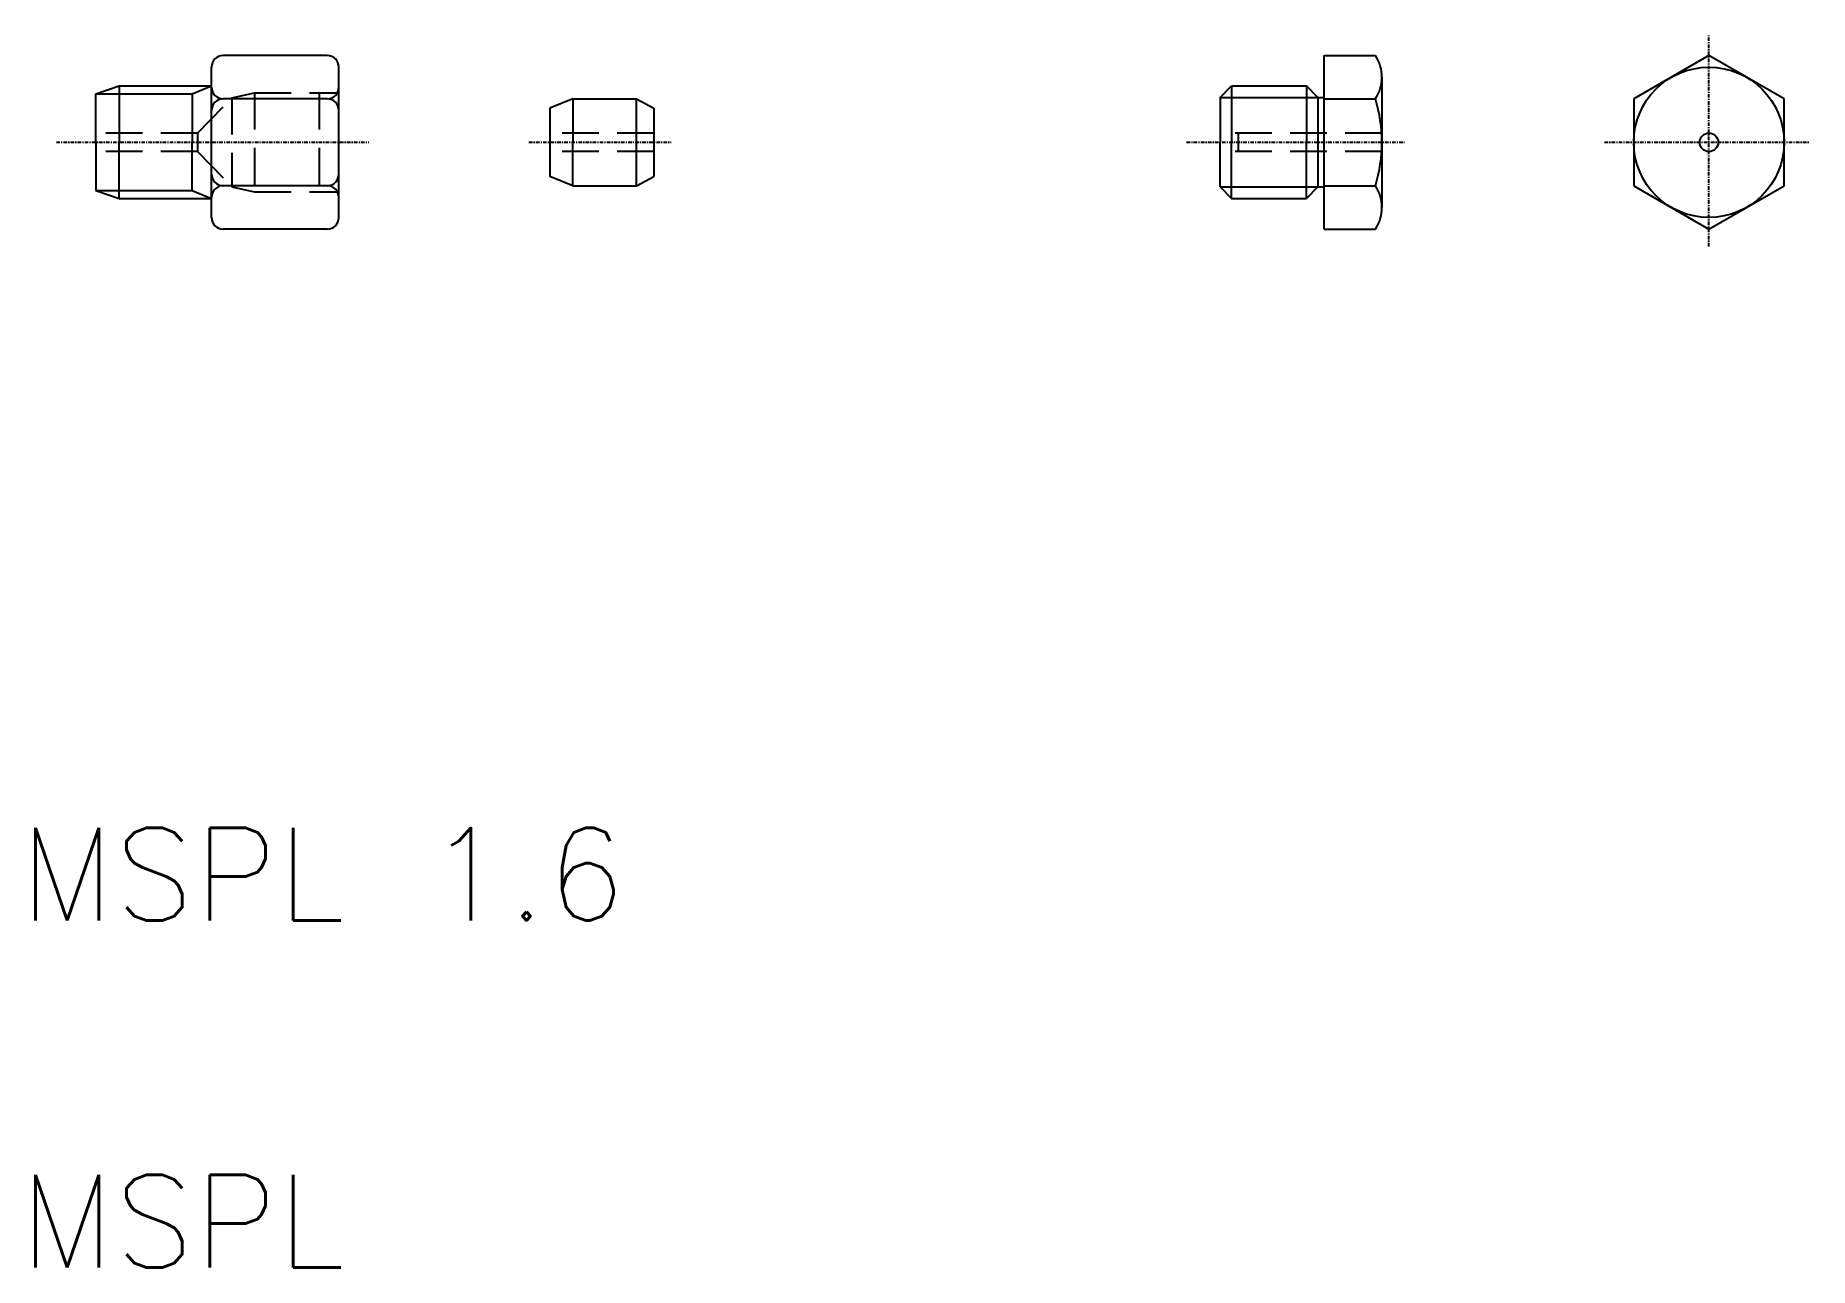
# Model space of a CAD drawing. Extents: x 53 to 206, y -18 to 89.
import ezdxf

# ---------------------------------------------------------------- set-up
doc = ezdxf.new("R2010")
doc.units = 0
doc.header["$LTSCALE"] = 0.25
doc.linetypes.add('CENTER', pattern=[2, 1.25, -0.25, 0.25, -0.25])
doc.linetypes.add('DASHED', pattern=[19.05, 12.7, -6.35])
doc.layers.get('0').update_dxf_attribs({"linetype": 'CONTINUOUS'})
doc.layers.add('CENTER', color=1, linetype='CENTER')
doc.styles.get("Standard").update_dxf_attribs({"font": 'txt.shx'})

msp = doc.modelspace()

# ---------------------------------------------------------------- linework, layer by layer
for p, q in [((78.07, 86.84), (69.07, 86.84)), ((164.25, 71.83), (164.25, 86.84)), ((164.25, 86.84), (168.68, 86.84)), ((197.52, 86.84), (191.02, 83.09)), ((204.02, 83.09), (197.52, 86.84)), ((68.07, 72.83), (68.07, 85.84)), ((79.07, 72.83), (79.07, 85.84)), ((169.25, 84.96), (169.25, 73.7)), ((58.07, 83.51), (60.07, 84.2)), ((58.07, 79.33), (58.07, 83.51)), ((60.07, 84.2), (68.07, 84.2)), ((60.07, 84.2), (60.07, 79.33)), ((78.07, 83.09), (69.07, 83.09)), ((99.31, 83.09), (97.31, 82.28)), ((99.31, 83.09), (104.81, 83.09)), ((99.31, 83.09), (99.31, 79.33)), ((104.81, 83.09), (106.31, 82.28)), ((104.81, 75.58), (104.81, 83.09)), ((155.25, 83.2), (156.25, 84.2)), ((155.25, 83.2), (155.25, 79.33)), ((156.25, 84.2), (156.25, 79.33)), ((156.25, 84.2), (162.72, 84.2)), ((162.72, 84.2), (162.72, 79.33)), ((163.72, 83.2), (162.72, 84.2)), ((163.72, 83.2), (164.25, 83.2)), ((163.72, 83.2), (163.72, 75.47)), ((164.25, 83.09), (168.68, 83.09)), ((191.02, 83.09), (191.02, 75.58)), ((204.02, 75.58), (204.02, 83.09)), ((97.31, 82.28), (97.31, 76.39)), ((106.31, 82.28), (106.31, 76.39)), ((58.07, 79.33), (58.07, 75.16)), ((60.07, 74.47), (60.07, 79.33)), ((99.31, 75.58), (99.31, 79.33)), ((155.25, 75.47), (155.25, 79.33)), ((156.25, 74.47), (156.25, 79.33)), ((162.72, 74.47), (162.72, 79.33)), ((58.07, 75.16), (60.07, 74.47)), ((78.07, 75.58), (69.07, 75.58)), ((99.31, 75.58), (97.31, 76.39)), ((99.31, 75.58), (104.81, 75.58)), ((104.81, 75.58), (106.31, 76.39)), ((155.25, 75.47), (156.25, 74.47)), ((163.72, 75.47), (162.72, 74.47)), ((163.72, 75.47), (164.25, 75.47)), ((164.25, 75.58), (168.68, 75.58)), ((191.02, 75.58), (197.52, 71.83)), ((197.52, 71.83), (204.02, 75.58)), ((60.07, 74.47), (68.07, 74.47)), ((156.25, 74.47), (162.72, 74.47)), ((78.07, 71.83), (69.07, 71.83)), ((164.25, 71.83), (168.68, 71.83))]:
    msp.add_line(p, q)
at = {"color": 3}
for p, q in [((58.07, 83.51), (66.38, 83.51)), ((66.38, 83.51), (68.07, 84.2)), ((66.38, 83.51), (66.38, 79.33)), ((155.25, 83.2), (163.72, 83.2)), ((66.38, 75.16), (66.38, 79.33)), ((58.07, 75.16), (66.38, 75.16)), ((66.38, 75.16), (68.07, 74.47)), ((155.25, 75.47), (163.72, 75.47))]:
    msp.add_line(p, q, dxfattribs=at)
at = {"color": 3, "linetype": 'DASHED'}
for p, q in [((66.86, 80.13), (69.81, 83.18)), ((69.81, 83.18), (71.77, 83.62)), ((69.81, 83.18), (69.81, 75.49)), ((71.77, 83.62), (71.77, 75.05)), ((71.77, 83.62), (79.07, 83.62)), ((77.37, 83.62), (77.37, 75.05)), ((66.86, 80.13), (58.07, 80.13)), ((66.86, 80.13), (66.86, 78.53)), ((106.31, 80.13), (97.31, 80.13)), ((169.25, 80.13), (156.25, 80.13)), ((156.81, 80.13), (156.81, 78.53)), ((66.86, 78.53), (58.07, 78.53)), ((66.86, 78.53), (69.81, 75.49)), ((106.31, 78.53), (97.31, 78.53)), ((169.25, 78.53), (156.25, 78.53)), ((69.81, 75.49), (71.77, 75.05)), ((71.77, 75.05), (79.07, 75.05))]:
    msp.add_line(p, q, dxfattribs=at)
for radius in [6.5, 0.8]:
    msp.add_circle((197.52, 79.33), radius)
for centre, radius, start, end in [((69.07, 85.84), 1, 90, 180), ((78.07, 85.84), 1, 0, 90), ((165.84, 84.96), 3.41, 326.5742, 33.4258), ((69.07, 84.09), 1, 180, 270), ((69.07, 82.09), 1, 90, 180), ((78.07, 84.09), 1, 270, 0), ((78.07, 82.09), 1, 0, 90), ((156.47, 79.33), 12.78, 342.9239, 17.0761), ((69.07, 76.58), 1, 180, 270), ((69.07, 74.58), 1, 90, 180), ((78.07, 76.58), 1, 270, 0), ((78.07, 74.58), 1, 0, 90), ((165.84, 73.7), 3.41, 326.5742, 33.4258), ((69.07, 72.83), 1, 180, 270), ((78.07, 72.83), 1, 270, 0)]:
    msp.add_arc(centre, radius, start, end)
at = {"layer": 'CENTER', "color": 1, "linetype": 'CENTER'}
for p, q in [((197.52, 70.33), (197.52, 88.57)), ((54.65, 79.33), (81.67, 79.33)), ((95.5, 79.33), (107.79, 79.33)), ((152.36, 79.33), (171.19, 79.33)), ((188.49, 79.33), (206.21, 79.33))]:
    msp.add_line(p, q, dxfattribs=at)

# ---------------------------------------------------------------- texts
for s, p in [('MSPL 1.6', (51.47, 12.06)), ('MSPL', (51.47, -17.94))]:
    msp.add_text(s, height=8).set_placement(p)

doc.saveas('drawing.dxf')
